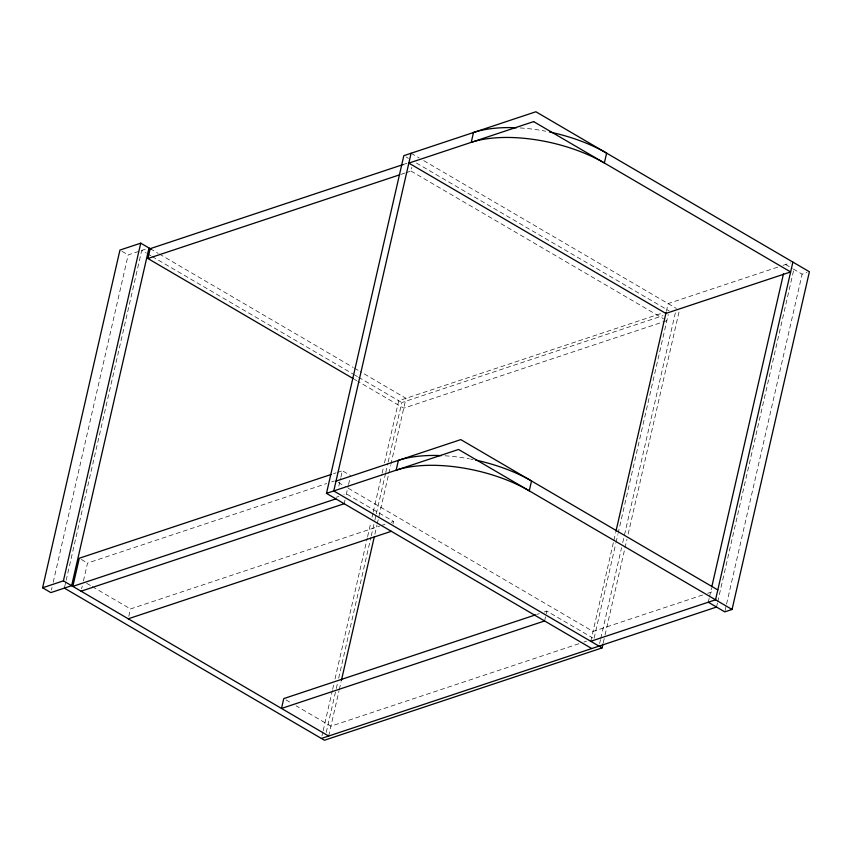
<?xml version="1.0" encoding="UTF-8"?>
<svg xmlns="http://www.w3.org/2000/svg" width="852" height="852" viewBox="0 0 852 852"><rect width="100%" height="100%" fill="white"/><g stroke="black" fill="none" stroke-linecap="round" stroke-linejoin="round"><path stroke-width="0.64" stroke-dasharray="4.26 3.19" d="M51.45 590.021L52.036 587.433M53.218 582.257L128.194 254.908L145.351 249.199M64.667 586.815L65.849 581.639M66.147 580.35L141.72 250.413L146.299 253.097M81.643 588.743L82.25 586.091M83.421 580.968L87.522 563.066L326.689 483.531M128.801 616.326L130.494 608.946L379.726 526.057M338.84 486.098L340.598 478.43M340.896 477.141L342.355 470.751L350.609 475.576M405.967 172.711L410.994 171.039L411.846 167.343M344.165 503.724L345.007 500.028M346.21 494.767L348.266 485.81M348.553 484.532L350.023 478.132M321.971 735.862L322.865 731.985M323.164 730.686L332.344 690.578M332.642 689.279L333.824 684.103M335.017 678.927L367.308 537.9M367.606 536.6L370.865 522.372M372.058 517.196L372.942 513.319M373.24 512.02L381.834 474.5M382.133 473.201L383.315 468.025M384.497 462.86L398.725 400.749L662.792 312.929M326.22 732.475L336.007 689.779M336.295 688.491L337.488 683.315M338.67 678.139L370.971 537.101M371.27 535.812L374.529 521.573M374.827 520.284L376.009 515.109M376.307 513.809L385.487 473.701M385.786 472.413L387.862 463.35M388.161 462.061L401.793 402.538L663.026 315.666M328.659 736.032L339.032 690.748M339.33 689.449L341.109 681.685M374.891 534.183L376.967 525.13M377.255 523.831L388.523 474.67M388.821 473.371L390.589 465.607M390.887 464.319L405.999 398.331L360.108 371.483M393.017 523.916L393.581 521.456L346.423 493.872L343.899 494.703M544.588 620.959L546.846 611.108L592.875 638.031M590.766 641.29L613.589 541.67M613.887 540.37L615.666 532.606M666.339 311.353L668.117 303.589L779.026 266.708M594.11 638.191L615.74 543.736M616.039 542.447L617.817 534.683M618.115 533.384L668.245 314.537M599.616 643.537L600.5 639.65M600.798 638.361L621.545 547.783M622.727 542.607L624.207 536.142M624.505 534.843L675.476 312.301M603.269 642.738L604.75 636.274M605.048 634.974L626.976 539.231M628.169 534.055L679.129 311.502M708.268 602.215L709.162 598.338M709.46 597.039L711.526 587.986M716.521 607.05L717.416 603.163M717.714 601.874L793.872 269.349M725.073 610.575L726.255 605.399M726.554 604.111L802.126 274.174L806.972 272.555M403.188 164.542L406.958 163.286M400.93 174.394L404.711 173.137M783.116 265.345L790.464 262.906M666.828 320.693L403.752 408.183L357.861 381.334M333.547 473.68L336.061 472.839M337.317 472.423L342.355 470.751M331.726 481.859L334.25 481.018M336.348 497.217L338.872 496.386M380.993 525.641L386.02 523.969M391.057 522.297L393.581 521.456M536.771 614.452L539.284 613.621M544.322 611.949L546.846 611.108M702.687 594.973L593.024 631.449L345.198 486.471M707.724 593.301L714.029 591.203M578.891 643.718L330.917 726.181L296.113 705.818M583.929 642.046L586.442 641.205M785.619 264.514L792.222 268.38M793.318 269.019L802.126 274.174M411.101 153.254L419.141 157.961M423.721 160.634L676.36 308.424M406.116 157.013L408.417 158.365M416.458 163.062L669.086 310.842M410.994 171.039L663.388 318.68M150.176 248.677L158.206 253.374M159.324 254.024L353.229 367.457M354.368 368.128L358.969 370.812M147.449 253.768L150.889 255.781M152.039 256.452L352.834 373.9M353.974 374.571L357.425 376.584M358.564 377.255L401.793 402.538M354.421 379.321L356.711 380.663M122.006 251.287L128.194 254.908M338.308 482.445L344.048 485.8M81.334 559.444L87.522 563.066M86.702 583.332L91.196 585.952M92.314 586.613L130.494 608.946M286.006 699.907L291.618 703.188M520.082 127.949A96.287 42.057 12.9 0 1 545.738 131.229M444.989 455.799A96.287 42.057 12.9 0 1 469.409 458.855M470.645 459.09A96.287 42.057 12.9 0 1 473.116 459.569"/><path stroke-width="1.28" d="M148.994 247.985L71.653 585.686L50.854 592.609L42.6 587.773L119.94 250.073L140.74 243.161L151.283 249.327M42.6 587.773L63.399 580.862L140.74 243.161M353.271 378.65L147.918 258.529L150.176 248.677L403.188 164.542M591.746 648.542L326.476 493.372L403.827 155.671L535.887 111.761L809.4 271.756L732.06 609.457L724.775 611.874L708.268 602.215M411.101 153.254L333.76 490.954L602.087 647.914L602.971 644.037M341.407 680.397L374.294 536.771M615.953 531.318L666.04 312.652M711.825 586.687L783.542 273.577M792.892 262.096L715.552 599.797L590.766 641.29M147.918 258.529L399.673 174.809M331.023 474.521L79.279 558.241L72.825 586.378L335.912 498.889M336.018 481.103L460.794 439.611L717.81 589.946M326.476 493.372L458.536 449.462L732.06 609.457M81.078 591.203L344.165 503.724M128.237 618.797L391.324 531.307M535.514 614.878L283.759 698.597L281.501 708.449L544.588 620.959M321.385 738.45L716.521 607.05M602.087 647.914L324.442 740.239L64.369 588.114M63.399 580.862L328.659 736.032M516.514 127.757A96.287 42.057 12.9 0 0 473.488 132.507L471.241 142.359A96.287 42.057 12.9 0 1 604.366 162.988L606.624 153.136A96.287 42.057 12.9 0 0 549.433 131.975M441.432 455.618A96.287 42.057 12.9 0 0 398.406 460.357L396.148 470.208A96.287 42.057 12.9 0 1 529.273 490.837L531.531 480.986A96.287 42.057 12.9 0 0 475.576 460.08M533.629 121.612L408.843 163.105L665.859 313.44L790.635 271.948L533.629 121.612"/></g></svg>
